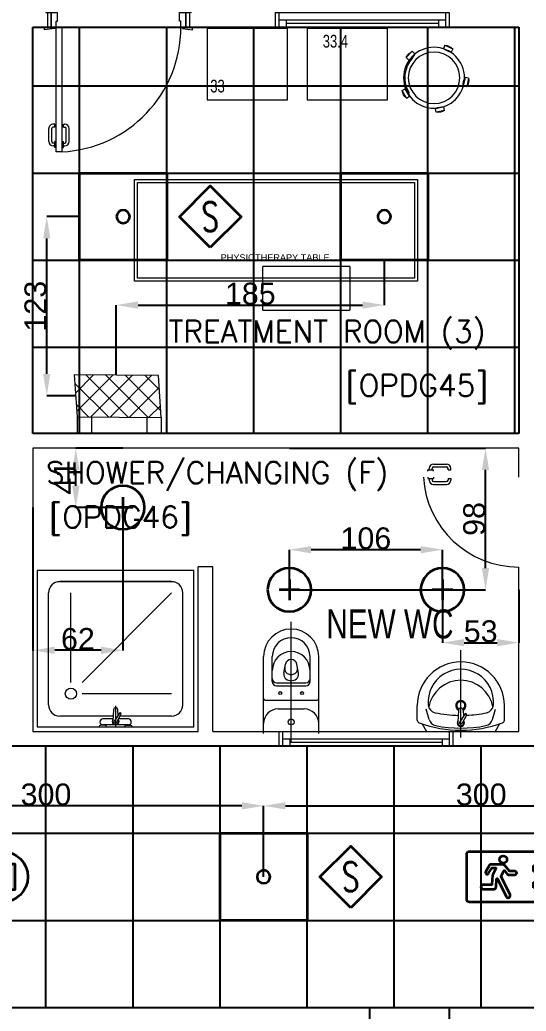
# Model space of a CAD drawing. Header units: inches. Extents: x -12418 to 57169, y -29325 to 19878.
# Drawn here: x 33637 to 37128, y -2773 to 4056 of the extents above; entities that cross this region are included whole.
import ezdxf
from ezdxf.enums import TextEntityAlignment as Align

# ---------------------------------------------------------------- set-up
doc = ezdxf.new("R2010")
doc.units = ezdxf.units.IN
doc.header["$LTSCALE"] = 25
doc.header["$MEASUREMENT"] = 0
doc.header["$PDMODE"] = 3
doc.layers.get('0').update_dxf_attribs({"color": 8})
doc.layers.get('Defpoints').update_dxf_attribs({"color": 8})
for name, color, linetype, lineweight in [('00-Ground Floor$0$72_EGR_BASE_TEXT', 252, 'Continuous', 5), ('00-Ground Floor$0$72_EGR_EQP_TAG', 142, 'Continuous', 5), ('00-Ground Floor$0$Aluminum', 251, 'Continuous', 5), ('00-Ground Floor$0$C-HYDR-CTCH', 251, 'Continuous', 5), ('00-Ground Floor$0$Hatch', 254, 'Continuous', 5), ('00-Ground Floor$0$LOADING', 253, 'Continuous', 5), ('00-Ground Floor$0$SANIT', 250, 'Continuous', 5), ('00-Ground Floor$0$Walls', 251, 'Continuous', 5), ('00-Ground Floor$0$Wooden Joinery', 251, 'Continuous', 5), ('E-DIM', 6, 'Continuous', 18), ('E-LITE-CIRC-NUMB', 6, 'Continuous', 25), ('E-LITE-CLNG', 150, 'Continuous', 35), ('E-LITE-CLNG @ 100', 150, 'Continuous', 35), ('E-LITE-CTRL', 6, 'Continuous', 25), ('E-LITE-EXIT-CLNG @ 100', 3, 'Continuous', 35), ('E-LITE-EXIT-CTRL', 6, 'Continuous', 25), ('E-LITE-EXIT-IDEN', 6, 'Continuous', 25), ('F-ALRM-CLNG @ 100', 33, 'Continuous', 35), ('T-INTC-CLNG @ 100', 33, 'Continuous', 35), ('T-INTC-DEVC-NUMB', 2, 'Continuous', 25)]:
    doc.layers.add(name, color=color, linetype=linetype, lineweight=lineweight)
doc.layers.add('00-Ground Floor$0$False Ceiling', color=251, linetype='Continuous')
doc.styles.add('00-Ground Floor$0$list_ghTextstyle', font='romans.shx', dxfattribs={"height": 0.25})
doc.styles.add('00-Ground Floor$0$SIMPLEX', font='SIMPLEX.shx', dxfattribs={"height": 150})
doc.styles.add('00-Ground Floor$0$X3G_ENTITY_257CFD', font='swisscl.ttf', dxfattribs={"height": 200})
doc.styles.add('00-Ground Floor$0$X3G_ENTITY_2587F5', font='swisscl.ttf', dxfattribs={"height": 200})
doc.styles.add('DC_Simplex', font='SIMPLEX.shx', dxfattribs={"width": 0.7})
doc.styles.get("Standard").update_dxf_attribs({"font": 'arial.ttf'})
doc.dimstyles.get("Standard").update_dxf_attribs({"dimtxt": 150, "dimasz": 150, "dimexe": 0.18, "dimexo": 0.0625, "dimgap": 1, "dimtad": 1, "dimdec": 0, "dimlfac": 0.1, "dimzin": 0, "dimdsep": 46, "dimtxsty": 'Standard', "dimcen": 0.09, "dimclrd": 256, "dimclrt": 7, "dimadec": 0, "dimazin": 0, "dimtfac": 1, "dimtdec": 0, "dimtofl": 0, "dimtmove": 0, "dimatfit": 3, "dimfxl": 1, "dimtolj": 1, "dimtzin": 0, "dimarcsym": 0})

# ---------------------------------------------------------------- blocks, each defined once
blk = doc.blocks.new('00-Ground Floor$0$A$C72370EFE')
at = {"layer": '00-Ground Floor$0$Wooden Joinery'}
for p, q in [((-0.01, -0.04), (-0.02, -0.04)), ((-0.01, -0.06), (-0.02, -0.06)), ((-0.01, -0.03), (-0.01, -0.07)), ((0, -0.03), (-0.01, -0.03)), ((0.04, -0.03), (0.05, -0.03)), ((0.05, -0.03), (0.05, -0.07)), ((0.05, -0.04), (0.06, -0.04)), ((0.05, -0.06), (0.06, -0.06)), ((-0.05, -0.07), (-0.05, -0.16)), ((-0.03, -0.07), (-0.03, -0.16)), ((0, -0.07), (-0.01, -0.07)), ((0.04, -0.07), (0.05, -0.07)), ((0.07, -0.07), (0.07, -0.16)), ((0.09, -0.07), (0.09, -0.16)), ((-0.01, -0.17), (-0.02, -0.17)), ((-0.01, -0.19), (-0.02, -0.19)), ((-0.01, -0.17), (-0.01, -0.19)), ((0.05, -0.17), (0.06, -0.17)), ((0.05, -0.17), (0.05, -0.19)), ((0.05, -0.19), (0.06, -0.19))]:
    blk.add_line(p, q, dxfattribs=at)
for centre, radius, start, end in [((-0.02, -0.07), 0.03, 90, 180), ((-0.02, -0.07), 0.01, 90, 180), ((0.06, -0.07), 0.03, 0, 90), ((0.06, -0.07), 0.01, 0, 90), ((-0.02, -0.16), 0.03, 180, 270), ((-0.02, -0.16), 0.01, 180, 270), ((0.06, -0.16), 0.01, 270, 0), ((0.06, -0.16), 0.03, 270, 0)]:
    blk.add_arc(centre, radius, start, end, dxfattribs=at)
blk = doc.blocks.new('00-Ground Floor$0$A$C5DAD61B4')
at = {"layer": '00-Ground Floor$0$Wooden Joinery'}
for points in [[(80, 959.1), (80, 969.1), (10, 979.1), (10, 959.1)], [(940, 959.1), (940, 969.1), (1010, 979.1), (1010, 959.1)], [(70, 859.1), (70, 849.1), (0, 839.1), (0, 859.1)], [(120, 859.1), (120, 0), (80, 0), (80, 859.1)], [(950, 859.1), (950, 849.1), (1020, 839.1), (1020, 859.1)]]:
    blk.add_lwpolyline(points, close=True, dxfattribs=at)
for points in [[(45, 859.1), (45, 959.1), (20, 959.1), (20, 859.1), (45, 859.1)], [(45, 859.1), (80, 859.1), (80, 899.1), (90, 899.1), (90, 959.1), (45, 959.1), (45, 859.1)], [(975, 859.1), (940, 859.1), (940, 899.1), (930, 899.1), (930, 959.1), (975, 959.1), (975, 859.1)], [(975, 859.1), (975, 959.1), (1000, 959.1), (1000, 859.1), (975, 859.1)]]:
    blk.add_lwpolyline(points, dxfattribs=at)
blk.add_arc((80, 859.1), 860, 272.66603, 0, dxfattribs=at)
at = {"layer": '00-Ground Floor$0$Wooden Joinery', "xscale": 999.9999999998854, "yscale": 999.9999999998854, "zscale": 999.9999999998854, "rotation": 180}
blk.add_blockref('00-Ground Floor$0$A$C72370EFE', (120, 0), dxfattribs=at)
blk = doc.blocks.new('00-Ground Floor$0$SHOWER TRAY 80x80')
at = {"layer": '00-Ground Floor$0$SANIT'}
for p, q in [((0, 0), (0, 0.8)), ((0.8, 0.8), (0, 0.8)), ((0.8, 0), (0.8, 0.8)), ((0.1143, 0.7429), (0.6857, 0.7429)), ((0.0571, 0.4124), (0.0571, 0.6857)), ((0.7429, 0.1143), (0.7429, 0.6857)), ((0.2286, 0.6286), (0.6857, 0.6286)), ((0.1714, 0.1143), (0.1714, 0.5714)), ((0.2286, 0.5714), (0.6857, 0.1143)), ((0.01, 0.455), (0.01, 0.475)), ((0.0163, 0.475), (0.01, 0.475)), ((0.0125, 0.335), (0.0125, 0.465)), ((0.0425, 0.4133), (0.0425, 0.465)), ((0.0125, 0.455), (0.01, 0.455)), ((0.0895, 0.4105), (0.0316, 0.4139)), ((0.0715, 0.3808), (0.0334, 0.4058)), ((0.11, 0.4), (0, 0.4)), ((0.0667, 0.3728), (0.0271, 0.3939)), ((0.0407, 0.3866), (0.0316, 0.3861)), ((0.0425, 0.335), (0.0425, 0.3857)), ((0.0571, 0.1143), (0.0571, 0.3779)), ((0.0608, 0.3878), (0.0895, 0.3895)), ((0.01, 0.345), (0.01, 0.325)), ((0.0125, 0.345), (0.01, 0.345)), ((0.0163, 0.325), (0.01, 0.325)), ((0.1143, 0.0571), (0.6857, 0.0571)), ((0, 0), (0.8, 0))]:
    blk.add_line(p, q, dxfattribs=at)
blk.add_circle((0.1714, 0.6286), 0.0286, dxfattribs=at)
for centre, radius, start, end in [((0.1143, 0.6857), 0.0571, 90, 180), ((0.6857, 0.6857), 0.0571, 360, 90), ((0, 0.475), 0.01, 0, 90), ((0.0275, 0.465), 0.015, 0, 180), ((0, 0.455), 0.01, 270, 0), ((0.03, 0.4), 0.0175, 49.632, 309.2526), ((0.03, 0.4), 0.014, 83.2671, 276.7329), ((0.03, 0.4), 0.00676, 54.0423, 244.5873), ((0.0895, 0.4), 0.0105, 270, 90), ((0, 0.345), 0.01, 0, 90), ((0.0691, 0.3768), 0.00467, 239.3148, 59.3148), ((0, 0.325), 0.01, 270, 0), ((0.0275, 0.335), 0.015, 180, 0), ((0.1143, 0.1143), 0.0571, 180, 270), ((0.6857, 0.1143), 0.0571, 270, 360)]:
    blk.add_arc(centre, radius, start, end, dxfattribs=at)
blk = doc.blocks.new('00-Ground Floor$0$stool')
at = {"layer": '00-Ground Floor$0$LOADING', "extrusion": (-2.75759e-10, 1.16581e-09, -1)}
for p, q in [((-948878.2, -390238.5, 0), (-948919.5, -390282, 0)), ((-948860.1, -390255.8, 0), (-948901.4, -390299.3, 0)), ((-948860.1, -390255.8, 0), (-948878.2, -390238.5, 0)), ((-948652.5, -390196.8, 0), (-948663.4, -390219.3, 0)), ((-948663.4, -390219.3, 0), (-948609.4, -390245.4, 0)), ((-948652.5, -390196.8, 0), (-948598.5, -390222.9, 0)), ((-948598.5, -390222.9, 0), (-948609.4, -390245.4, 0)), ((-948901.4, -390299.3, 0), (-948919.5, -390282, 0)), ((-948873.9, -390285, 0), (-948881.2, -390278.1, 0)), ((-948513.8, -390419.2, 0), (-948526.3, -390477.8, 0)), ((-948489.4, -390424.4, 0), (-948513.8, -390419.2, 0)), ((-948489.4, -390424.4, 0), (-948501.9, -390483.1, 0)), ((-948948.3, -390509.7, 0), (-948926.6, -390497.2, 0)), ((-948918.5, -390561.7, 0), (-948948.3, -390509.7, 0)), ((-948896.8, -390549.3, 0), (-948926.6, -390497.2, 0)), ((-948900.1, -390523.6, 0), (-948908.7, -390528.7, 0)), ((-948501.9, -390483.1, 0), (-948526.3, -390477.8, 0)), ((-948918.5, -390561.7, 0), (-948896.8, -390549.3, 0)), ((-948659.8, -390622.4, 0), (-948718.7, -390634, 0)), ((-948713.9, -390658.5, 0), (-948718.7, -390634, 0)), ((-948655, -390646.9, 0), (-948713.9, -390658.5, 0)), ((-948655, -390646.9, 0), (-948659.8, -390622.4, 0))]:
    blk.add_line(p, q, dxfattribs=at)
for radius in [210, 177.5]:
    blk.add_circle((948728, -390421.7, 0), radius, dxfattribs=at)
for centre, radius, start, end in [((948835.4, -390320.6, 0), 92.5, 24.62247, 62.47176), ((948944.1, -390217.2, 0), 92.5, 204.62247, 242.47176), ((948598.3, -390153.6, 0), 92.5, 276.85667, 314.70596), ((948663.6, -390288.6, 0), 92.5, 96.85667, 134.70596), ((948728, -390421.7, 0), 200, 329.38499, 43.14701), ((948434.5, -390466.8, 0), 92.5, 353.12324, 30.97253), ((948581.2, -390435.5, 0), 92.5, 173.12324, 210.97253), ((948857.4, -390492.2, 0), 92.5, 311.29342, 349.14271), ((948987.6, -390566.7, 0), 92.5, 131.29342, 169.14271), ((948672.4, -390714, 0), 92.5, 59.96879, 97.81808), ((948701.3, -390566.9, 0), 92.5, 239.96879, 277.81808)]:
    blk.add_arc(centre, radius, start, end, dxfattribs=at)
blk = doc.blocks.new('00-Ground Floor$0$H.A.2.3_Second Floor Plan$0$A$C64EB3589')
for p, q in [((-1106.9, 923.8, -10), (-506.9, 923.8, -10)), ((-1106.9, 923.8, -10), (-1106.9, 623.8, -10)), ((-506.9, 623.8, -10), (-506.9, 923.8, -10)), ((-506.9, 623.8, -10), (-1106.9, 623.8, -10))]:
    blk.add_line(p, q)
at = {"elevation": -10}
for points in [[(-1990.9, 23.8), (-40.9, 23.8), (-40.9, 723.8), (-1990.9, 723.8)], [(-1990.9, 23.8), (-40.9, 23.8), (-40.9, 723.8), (-1990.9, 723.8)], [(-1990.9, 23.8), (-40.9, 23.8), (-40.9, 723.8), (-1990.9, 723.8)], [(-1990.9, 23.8), (-40.9, 23.8), (-40.9, 723.8), (-1990.9, 723.8)], [(-1970.9, 43.8), (-60.9, 43.8), (-60.9, 703.8), (-1970.9, 703.8)], [(-1970.9, 43.8), (-60.9, 43.8), (-60.9, 703.8), (-1970.9, 703.8)], [(-1970.9, 43.8), (-60.9, 43.8), (-60.9, 703.8), (-1970.9, 703.8)], [(-1970.9, 43.8), (-60.9, 43.8), (-60.9, 703.8), (-1970.9, 703.8)]]:
    blk.add_lwpolyline(points, close=True, dxfattribs=at)
blk = doc.blocks.new('00-Ground Floor$0$ELECTROTHERAPY UNIT')
at = {"layer": '00-Ground Floor$0$LOADING', "elevation": 0}
blk.add_lwpolyline([(-952367.9, -379387.9), (-952921.6, -379387.9), (-952921.6, -379879.1), (-952367.9, -379879.1)], close=True, dxfattribs=at)
blk = doc.blocks.new('00-Ground Floor$0$VACUUM THERAPY')
at = {"layer": '00-Ground Floor$0$LOADING', "elevation": 0}
blk.add_lwpolyline([(-947952.4, -377824.1), (-947398.7, -377824.1), (-947398.7, -377332.9), (-947952.4, -377332.9)], close=True, dxfattribs=at)
blk = doc.blocks.new('00-Ground Floor$0$A$C37be4daf')
at = {"layer": '00-Ground Floor$0$Aluminum'}
for p, q in [((1416, 598.2), (216, 598.2)), ((241, 498.2), (241, 598.2)), ((1391, 548.2), (241, 548.2)), ((291, 548.2), (291, 598.2)), ((291, 573.2), (1341, 573.2)), ((1341, 548.2), (1341, 598.2)), ((1391, 498.2), (1391, 598.2)), ((1416, 498.2), (216, 498.2))]:
    blk.add_line(p, q, dxfattribs=at)
at = {"layer": '00-Ground Floor$0$Walls'}
for p, q in [((216, 498.2), (216, 598.2)), ((1416, 498.2), (1416, 598.2))]:
    blk.add_line(p, q, dxfattribs=at)
blk = doc.blocks.new('00-Ground Floor$0$A$Ce9e1c4c3')
at = {"layer": '00-Ground Floor$0$False Ceiling', "color": 254}
for p, q in [((-66272.1, 4005.7, 0), (-62922.1, 4005.7, 0)), ((-66272.1, 1205.7, 0), (-66272.1, 4005.7, 0)), ((-62922.1, 4005.7, 0), (-62922.1, 1205.7, 0)), ((-62922.1, 1205.7, 0), (-66272.1, 1205.7, 0)), ((-63950.5, -12867.4, 0), (-63950.5, -2747.4, 0)), ((-63950.5, -2747.4, 0), (-62150.5, -2747.4, 0))]:
    blk.add_line(p, q, dxfattribs=at)
at = {"layer": '00-Ground Floor$0$False Ceiling', "color": 254, "linetype": 'Continuous'}
for p, q in [((-65950, 1205.7), (-65950, 4005.7)), ((-65350, 1205.7), (-65350, 4005.7)), ((-64750, 1205.7), (-64750, 4005.7)), ((-64150, 1205.7), (-64150, 4005.7)), ((-63550, 1205.7), (-63550, 4005.7)), ((-62950, 1205.7), (-62950, 4005.7)), ((-66272.1, 3600), (-62922.1, 3600)), ((-66272.1, 3000), (-62922.1, 3000)), ((-66272.1, 2400), (-62922.1, 2400)), ((-66272.1, 1800), (-62922.1, 1800)), ((-51182.1, -947.4, 0), (-87736.7, -947.4, 0)), ((-66182.1, -2747.4), (-66182.1, -947.4)), ((-65582.1, -2747.4), (-65582.1, -947.4)), ((-64982.1, -2747.4), (-64982.1, -947.4)), ((-64382.1, -2747.4), (-64382.1, -947.4)), ((-63782.1, -2747.4), (-63782.1, -947.4)), ((-63182.1, -2747.4), (-63182.1, -947.4)), ((-87736.7, -1547.4), (-51182.1, -1547.4)), ((-87736.7, -2147.4), (-51182.1, -2147.4)), ((-87736.7, -2747.4, 0), (-51182.1, -2747.4, 0)), ((-63400, -12867.4), (-63400, -2747.4))]:
    blk.add_line(p, q, dxfattribs=at)
blk = doc.blocks.new('00-Ground Floor')
at = {"layer": '00-Ground Floor$0$Hatch'}
h = blk.add_hatch(dxfattribs=at)
h.set_pattern_fill('ANSI37', color=256, scale=30)
h.set_pattern_definition([(45, (-1981.42, -13099.68), (-67.35192, 67.35192), []), (135, (-1981.42, -13099.68), (-67.35192, -67.35192), [])])
h.paths.add_polyline_path([(48971.2, 8818.2), (48367.3, 8810.1), (48371.2, 8521.7), (48975.1, 8529.8)])
h.paths.add_polyline_path([(41810.5, 8810.5), (41227, 8805), (41207, 8513.7), (41790.5, 8519.1)])
h.paths.add_polyline_path([(27433.5, 8803.1), (26834.4, 8799), (26828.7, 8506), (27427.8, 8510)])
h.paths.add_polyline_path([(34618.7, 8805.3), (34017.5, 8797.8), (34009.3, 8512.1), (34610.5, 8519.6)])
h.paths.add_polyline_path([(20214.3, 8812.4), (19607.8, 8790.5), (19622.4, 8498), (20228.8, 8519.8)])
h.paths.add_polyline_path([(13477.7, 8802), (12255.7, 8825.9), (12249.3, 8529.8), (13471.3, 8505.8)])
h.paths.add_polyline_path([(13491.8, 1601.9), (12276.8, 1586.2), (12263.3, 1293.7), (13478.3, 1309.4)])
h.paths.add_polyline_path([(13465.7, -5591.3), (12262.6, -5607.3), (12256.9, -5900.3), (13460, -5884.3)])
h.paths.add_polyline_path([(13484.2, -12790), (12287.5, -12801.4), (12290.4, -13095.9), (13487, -13084.4)])
h.paths.add_polyline_path([(5849.2, -12787.9), (5245.6, -12791.6), (5256.3, -13077.1), (5859.8, -13073.4)])
h.paths.add_polyline_path([(5833.8, -5589.9), (5236.9, -5588.3), (5236.8, -5889.5), (5833.6, -5891)])
h.paths.add_polyline_path([(5843.6, 1599.7), (5224.3, 1600.9), (5213.7, 1298), (5833, 1296.7)])
h.paths.add_polyline_path([(5820.3, 8779.1), (5219.7, 8793.5), (5216, 8503.9), (5816.7, 8489.4)])
h.paths.add_polyline_path([(-1378.8, 8777.2), (-1981.4, 8799.9), (-1979.5, 8511.6), (-1376.9, 8488.9)])
h.paths.add_polyline_path([(-1371.1, -5601.1), (-1973.1, -5608.1), (-1969.7, -5899.7), (-1367.7, -5892.7)])
h.paths.add_polyline_path([(-1353.5, -12795.7), (-1951.9, -12796.7), (-1947.1, -13097.4), (-1348.7, -13096.4)])
h.paths.add_polyline_path([(20233.2, -12782.5), (19627.5, -12795.4), (19633.2, -13096.6), (20238.9, -13083.7)])
h.paths.add_polyline_path([(20226.6, -5590), (19632.3, -5607.6), (19634.4, -5904.1), (20228.7, -5886.6)])
h.paths.add_polyline_path([(20217.9, 1618), (19619, 1610.4), (19623, 1310.2), (20221.9, 1317.9)])
h.paths.add_polyline_path([(27418.3, 1602.8), (26816.3, 1607.5), (26820.6, 1315.3), (27422.5, 1310.7)])
h.paths.add_polyline_path([(27422, -5579.9), (26818.1, -5597.5), (26831.6, -5897.5), (27431.7, -5876.5)])
h.paths.add_polyline_path([(27438.1, -12795.9), (26834.3, -12789.3), (26831.9, -13075), (27435.7, -13081.6)])
h.paths.add_polyline_path([(34636.6, -12785.4), (34039.3, -12800), (34048.3, -13099.7), (34645.6, -13085.1)])
h.paths.add_polyline_path([(34629.3, -5597.1), (34028, -5595.2), (34029.2, -5892.4), (34630.4, -5894.3)])
h.paths.add_polyline_path([(34592.8, 1606.7), (34012, 1611.4), (34031.7, 1321.6), (34612.5, 1316.9)])
h.paths.add_polyline_path([(41796.2, 1606), (41198.6, 1619.8), (41200.6, 1327.8), (41798.2, 1314.1)])
h.paths.add_polyline_path([(41797.2, -5592.6), (41228.8, -5600.2), (41230.6, -5894.3), (41799, -5886.7)])
h.paths.add_polyline_path([(41834.3, -12789.7), (41229, -12792.4), (41230.4, -13096.9), (41835.6, -13094.3)])
h.paths.add_polyline_path([(49008.5, -12790.2), (48420.5, -12774.1), (48407.3, -13081.4), (48995.3, -13097.4)])
h.paths.add_polyline_path([(48992.7, -5590.8), (48389.5, -5589.7), (48387.5, -5886.2), (48990.7, -5887.3)])
at = {"layer": '00-Ground Floor$0$Aluminum'}
for p, q in [((36459.1, 955.7, 0), (36459.1, 965.7, 0)), ((36479.1, 955.7, 0), (36479.1, 965.7, 0)), ((36489.1, 995.7, 0), (36579.1, 995.7, 0)), ((36489.1, 975.7, 0), (36579.1, 975.7, 0)), ((36589.1, 955.7, 0), (36589.1, 965.7, 0)), ((36609.1, 955.7, 0), (36609.1, 965.7, 0)), ((36449.1, 955.7, 0), (36489.1, 955.7, 0)), ((36449.1, 945.7, 0), (36449.1, 955.7, 0)), ((36449.1, 905.7, 0), (36449.1, 895.7, 0)), ((36449.1, 895.7, 0), (36489.1, 895.7, 0)), ((36459.1, 895.7, 0), (36459.1, 885.7, 0)), ((36479.1, 895.7, 0), (36479.1, 885.7, 0)), ((36489.1, 945.7, 0), (36489.1, 955.7, 0)), ((36489.1, 905.7, 0), (36489.1, 895.7, 0)), ((36589.1, 955.7, 0), (36609.1, 955.7, 0)), ((36589.1, 895.7, 0), (36589.1, 885.7, 0)), ((36589.1, 895.7, 0), (36609.1, 895.7, 0)), ((36609.1, 895.7, 0), (36609.1, 885.7, 0)), ((36489.1, 875.7, 0), (36579.1, 875.7, 0)), ((36489.1, 855.7, 0), (36579.1, 855.7, 0))]:
    blk.add_line(p, q, dxfattribs=at)
at = {"layer": '00-Ground Floor$0$Aluminum', "color": 61, "true_color": 0xedee99}
for centre, radius, start, end in [((36489.1, 965.7, 0), 30, 90, 180), ((36489.1, 965.7, 0), 10, 90, 180), ((36579.1, 965.7, 0), 30, 0, 90), ((36579.1, 965.7, 0), 10, 0, 90), ((37077.9, 945.7, 0), 660, 183.4748, 270), ((36489.1, 885.7, 0), 30, 180, 270), ((36489.1, 885.7, 0), 10, 180, 270), ((36579.1, 885.7, 0), 10, 270, 0), ((36579.1, 885.7, 0), 30, 270, 0)]:
    blk.add_arc(centre, radius, start, end, dxfattribs=at)
at = {"layer": '00-Ground Floor$0$C-HYDR-CTCH', "flags": 128}
blk.add_lwpolyline([(34012, 1611.4), (34031.7, 1321.6), (34612.5, 1316.9), (34592.8, 1606.7), (34012, 1611.4)], dxfattribs=at)
at = {"layer": '00-Ground Floor$0$SANIT'}
for p, q in [((33757.9, 262.6, 0), (33757.9, -817.4, 0)), ((34837.9, 262.6, 0), (33757.9, 262.6, 0)), ((34837.9, -817.4, 0), (34837.9, 262.6, 0)), ((34683.6, 185.4, 0), (33912.2, 185.4, 0)), ((33835.1, -663.1, 0), (33835.1, 108.3, 0)), ((33989.4, -508.9, 0), (33989.4, 108.3, 0)), ((34066.5, -508.9, 0), (34683.6, 108.3, 0)), ((34760.8, -663.1, 0), (34760.8, 108.3, 0)), ((35507.9, -920.9, 0), (35507.9, -90.9, 0)), ((35317.9, -860.9, 0), (35317.9, -330.9, 0)), ((35377.9, -501.9, 0), (35377.9, -330.9, 0)), ((35637.9, -501.9, 0), (35637.9, -330.9, 0)), ((35697.9, -860.9, 0), (35697.9, -330.9, 0)), ((36677.4, -887.4, 0), (36677.4, -287.4, 0)), ((35456.9, -445.4, 0), (35468.5, -382.8, 0)), ((35558.9, -445.4, 0), (35547.2, -382.8, 0)), ((35407.9, -511.9, 0), (35607.9, -511.9, 0)), ((35407.9, -531.9, 0), (35607.9, -531.9, 0)), ((34683.6, -586, 0), (34066.5, -586, 0)), ((36440.8, -608, 0), (36440.8, -608, 0)), ((34297.9, -668.9, 0), (34297.9, -817.4, 0)), ((35327.9, -631.9, 0), (35687.9, -631.9, 0)), ((36377.4, -768.5, 0), (36377.4, -667.4, 0)), ((36977.4, -768.5, 0), (36977.4, -667.4, 0)), ((34281.2, -740.3, 0), (33912.2, -740.3, 0)), ((34283.8, -696.6, 0), (34279.2, -774.7, 0)), ((34323.9, -720.9, 0), (34290.1, -772.3, 0)), ((34334.7, -727.3, 0), (34306.2, -780.8, 0)), ((34314.4, -735.3, 0), (34312.1, -696.6, 0)), ((34683.6, -740.3, 0), (34327.8, -740.3, 0)), ((35417.9, -690.9, 0), (35597.9, -690.9, 0)), ((36458.9, -763.3, 0), (36439, -693.7, 0)), ((36662.4, -700.1, 0), (36657.5, -783.4, 0)), ((36704.8, -726.5, 0), (36669.5, -780.1, 0)), ((36716.3, -733.3, 0), (36686.1, -789.9, 0)), ((36692.4, -700.1, 0), (36694.8, -741.7, 0)), ((36895.8, -763.3, 0), (36915.7, -693.7, 0)), ((34837.9, -817.4, 0), (33757.9, -817.4, 0)), ((34196.7, -795.4, 0), (34196.7, -803.9, 0)), ((34223.7, -803.9, 0), (34196.7, -803.9, 0)), ((34280, -760.1, 0), (34210.2, -760.1, 0)), ((34385.7, -800.6, 0), (34210.2, -800.6, 0)), ((34223.7, -800.6, 0), (34223.7, -803.9, 0)), ((34316, -762.4, 0), (34316.7, -774.7, 0)), ((34385.7, -760.1, 0), (34317.2, -760.1, 0)), ((34372.2, -800.6, 0), (34372.2, -803.9, 0)), ((34372.2, -803.9, 0), (34399.2, -803.9, 0)), ((34399.2, -795.4, 0), (34399.2, -803.9, 0)), ((36411.5, -794.6, 0), (36441.6, -847.4, 0)), ((36696.5, -770.4, 0), (36697.2, -783.4, 0)), ((36943.2, -794.6, 0), (36913.2, -847.4, 0)), ((36441.6, -847.4, 0), (36913.2, -847.4, 0))]:
    blk.add_line(p, q, dxfattribs=at)
for centre, radius in [((33989.4, -586, 0), 38.6), ((35432.6, -581.9, 0), 10), ((35583.1, -581.9, 0), 10), ((35507.9, -780.9, 0), 20)]:
    blk.add_circle(centre, radius, dxfattribs=at)
for centre, radius, start, end in [((33912.2, 108.3, 0), 77.1, 90, 180), ((34683.6, 108.3, 0), 77.1, 0, 90), ((35507.9, -330.9, 0), 190, 0, 180), ((35507.9, -330.9, 0), 130, 0, 180), ((35507.9, -426.3, 0), 130, 0, 180), ((35503.5, -413.8, 0), 40, 169.42885, 256.41759), ((35507.9, -390.2, 0), 40, 10.57115, 169.42885), ((35512.3, -413.8, 0), 40, 283.58241, 10.57115), ((36677.4, -667.4, 0), 300, 0, 180), ((35496.2, -452.7, 0), 40, 169.42885, 231.52497), ((35507.9, -395.5, 0), 58.8, 256.41759, 283.58241), ((35519.5, -452.7, 0), 40, 308.47503, 10.57115), ((36677.4, -643.5, 0), 225.2, 354.81422, 185.18579), ((35407.9, -481.9, 0), 30, 180, 270), ((35407.9, -501.9, 0), 30, 180, 270), ((35507.9, -438, 0), 58.8, 231.52497, 308.47503), ((35607.9, -481.9, 0), 30, 270, 0), ((35607.9, -501.9, 0), 30, 270, 0), ((36677.4, -719.2, 0), 225.2, 10.60973, 169.39027), ((33912.2, -663.1, 0), 77.1, 180, 270), ((34297.9, -696.6, 0), 14.2, 0, 180), ((34683.6, -663.1, 0), 77.1, 270, 0), ((35327.9, -621.9, 0), 10, 180, 270), ((35687.9, -621.9, 0), 10, 270, 0), ((36512.8, -658.5, 0), 60, 185.18579, 257.91174), ((36677.4, -667.4, 0), 35, 295.31059, 244.68941), ((36677.4, -667.4, 0), 27.5, 297.14957, 242.85043), ((36841.9, -658.5, 0), 60, 282.08826, 354.81422), ((34329.3, -724.1, 0), 6.3, 329.31481, 149.31481), ((35417.9, -790.9, 0), 100, 90, 180), ((35597.9, -790.9, 0), 100, 0, 90), ((36677.4, 109.8, 0), 845.7, 257.91174, 268.84284), ((36677.4, -700.1, 0), 15, 0, 180), ((36677.4, 109.8, 0), 845.7, 271.15602, 271.45144), ((36710.5, -729.9, 0), 6.66, 329.31481, 149.31481), ((36677.4, 109.8, 0), 845.7, 272.57255, 282.08826), ((34196.7, -817.4, 0), 13.5, 90, 180), ((34210.2, -780.3, 0), 20.3, 90, 270), ((34223.7, -817.4, 0), 13.5, 0, 90), ((34297.9, -776.9, 0), 23.6, 139.63201, 39.25255), ((34297.9, -776.9, 0), 18.9, 173.26708, 6.73292), ((34297.9, -776.9, 0), 9.13, 144.04228, 334.58733), ((34372.2, -817.4, 0), 13.5, 90, 180), ((34385.7, -780.3, 0), 20.3, 270, 90), ((34399.2, -817.4, 0), 13.5, 0, 90), ((36397.4, -768.5, 0), 20, 180, 250.17712), ((36677.4, 8.3, 0), 845.7, 250.17712, 289.82288), ((36516.6, -746.9, 0), 60, 195.92061, 258.19138), ((36677.4, 22.2, 0), 845.7, 258.19138, 281.80862), ((36677.4, -785.8, 0), 25, 139.63202, 39.25255), ((36677.4, -785.8, 0), 20, 173.31799, 6.73292), ((36677.4, -785.8, 0), 9.66, 144.04228, 334.58733), ((36838.1, -746.9, 0), 60, 281.80862, 344.07939), ((36957.4, -768.5, 0), 20, 289.82288, 0)]:
    blk.add_arc(centre, radius, start, end, dxfattribs=at)
at = {"layer": '00-Ground Floor$0$Walls'}
for p, q in [((33827.9, 4105.7, 0), (33827.9, 4005.7, 0)), ((34807.9, 4105.7, 0), (34807.9, 4005.7, 0)), ((33727.9, 4005.7, 0), (33827.9, 4005.7, 0)), ((33727.9, 4005.7, 0), (33727.9, 1205.7, 0)), ((34827.9, 4005.7, 0), (37077.9, 4005.7, 0)), ((37077.9, 4005.7, 0), (37077.9, 1205.7, 0)), ((34031.7, 1321.6), (34031.7, 1205.7)), ((34131.7, 1320.8), (34131.7, 1205.7)), ((34512.5, 1317.7), (34512.5, 1205.7)), ((34612.5, 1316.9), (34612.5, 1205.7)), ((33727.9, 1205.7, 0), (34031.7, 1205.7, 0)), ((34131.7, 1205.7, 0), (34512.5, 1205.7, 0)), ((34612.5, 1205.7, 0), (37077.9, 1205.7, 0)), ((37077.9, 1105.7, 0), (33727.9, 1105.7, 0)), ((33727.9, 1105.7, 0), (33727.9, -847.4, 0)), ((37077.9, 1105.7, 0), (33727.9, 1105.7, 0)), ((37077.9, 905.7, 0), (37077.9, 1105.7, 0)), ((37077.9, 905.7, 0), (37077.9, 1105.7, 0)), ((37077.9, 1005.7, 0), (37077.9, 1105.7, 0)), ((34967.9, 287.6, 0), (34867.9, 287.6, 0)), ((34867.9, -847.4, 0), (34867.9, 287.6, 0)), ((34967.9, -847.4, 0), (34967.9, 287.6, 0)), ((37077.9, -747.4, 0), (37077.9, 285.7, 0)), ((37077.9, -847.4, 0), (37077.9, -747.4, 0)), ((33727.9, -847.4, 0), (34867.9, -847.4, 0)), ((34967.9, -847.4, 0), (37077.9, -847.4, 0)), ((17732.9, -947.4, 0), (43417.9, -947.4, 0)), ((36049.5, -2747.4, 0), (31349.5, -2747.4, 0)), ((36049.5, -2747.4, 0), (36049.5, -12867.4, 0))]:
    blk.add_line(p, q, dxfattribs=at)
at = {"rotation": 180}
for p in [(36813.9, 4603.9, 0), (36838.9, -349.2, 0)]:
    blk.add_blockref('00-Ground Floor$0$A$C37be4daf', p, dxfattribs=at)
at = {"layer": '00-Ground Floor$0$False Ceiling', "color": 254}
blk.add_blockref('00-Ground Floor$0$A$Ce9e1c4c3', (100000, 0), dxfattribs=at)
at = {"layer": '00-Ground Floor$0$LOADING'}
for name, p in [('00-Ground Floor$0$ELECTROTHERAPY UNIT', (987849.9, 383384, 0)), ('00-Ground Floor$0$VACUUM THERAPY', (983570, 381329.1)), ('00-Ground Floor$0$stool', (985220.7, 394078.1))]:
    blk.add_blockref(name, p, dxfattribs=at)
at = {"layer": '00-Ground Floor$0$LOADING', "extrusion": (0, 0, -1), "zscale": -1, "rotation": 180}
blk.add_blockref('00-Ground Floor$0$H.A.2.3_Second Floor Plan$0$A$C64EB3589', (-36418.9, 2979.5, -10), dxfattribs=at)
at = {"layer": '00-Ground Floor$0$SANIT', "xscale": 1350.000000000878, "yscale": 1350.000000000878, "zscale": 1350.000000000878, "rotation": 90.00000000000001}
blk.add_blockref('00-Ground Floor$0$SHOWER TRAY 80x80', (34837.9, -817.4, 0), dxfattribs=at)
at = {"layer": '00-Ground Floor$0$Wooden Joinery'}
blk.add_blockref('00-Ground Floor$0$A$C5DAD61B4', (33807.9, 3146.6, 0), dxfattribs=at)
at = {"layer": '00-Ground Floor$0$72_EGR_BASE_TEXT', "style": '00-Ground Floor$0$X3G_ENTITY_2587F5'}
blk.add_text('NEW WC', height=200, dxfattribs=at).set_placement((35750.5, -205.6, 0))
at = {"layer": '00-Ground Floor$0$72_EGR_BASE_TEXT', "char_height": 150, "attachment_point": 2, "style": '00-Ground Floor$0$SIMPLEX'}
for s, insert in [('TREATMENT ROOM (3)', (35755.7, 1983.8, 0)), ('[OPDG45]', (36375.4, 1612.4, 0)), ('SHOWER/CHANGING (F)', (34997.3, 1011.2)), ('[OPDG46]', (34332.1, 705.3, 0))]:
    blk.add_mtext(s, dxfattribs=dict(at, insert=insert))
at = {"layer": '00-Ground Floor$0$72_EGR_EQP_TAG', "char_height": 87.47, "attachment_point": 2, "style": '00-Ground Floor$0$X3G_ENTITY_257CFD'}
for s, insert in [('33.4', (35812.9, 3952.1, 0)), ('33', (35000.3, 3643.1, 0))]:
    blk.add_mtext(s, dxfattribs=dict(at, insert=insert))
at = {"layer": '00-Ground Floor$0$LOADING', "color": 4, "insert": (35772.9, 2440.8), "char_height": 45, "width": 1758.975, "attachment_point": 3, "style": '00-Ground Floor$0$list_ghTextstyle'}
blk.add_mtext('{\\fArial|b0|i0|c0|p34;PHYSIOTHERAPY TABLE}', dxfattribs=at)
blk = doc.blocks.new('*U13')
blk.add_lwpolyline([(-300, 300), (-300, -300), (300, -300), (300, 300)], close=True)
blk.add_circle((0, 0), 45)
at = {"layer": 'E-LITE-CIRC-NUMB', "style": 'DC_Simplex', "width": 0.7, "flags": 8}
blk.add_attdef('CIRCUIT', text='', height=200, rotation=0, dxfattribs=at).set_placement((-473.9, 300), align=Align.RIGHT)
at = {"layer": 'E-LITE-CTRL', "style": 'DC_Simplex', "width": 0.7, "flags": 8}
blk.add_attdef('CONTROL', (1118.9, -935), '', height=200, rotation=360, dxfattribs=at)
blk = doc.blocks.new('*U17')
at = {"color": 9}
for p, q in [((0.603, -1.375), (0.603, -0.975)), ((0.603, -0.975), (2.447, -0.975)), ((2.447, -1.375), (0.603, -1.375)), ((0.603, -2.521), (0.603, -2.121)), ((0.603, -2.121), (2.447, -2.121)), ((2.447, -2.521), (0.603, -2.521))]:
    blk.add_line(p, q, dxfattribs=at)
blk.add_lwpolyline([(3.8, -3.5), (-3.8, -3.5, -0.414214), (-4, -3.3), (-4, -0.2, -0.414214), (-3.8, 0), (3.8, 0, -0.414214), (4, -0.2), (4, -3.3, -0.414214)], format="xyb", close=True)
blk.add_lwpolyline([(-2.489, -1.509), (-2.259, -1.15, -0.255575), (-2.236, -1.137), (-2.012, -1.137, -0.558794), (-1.989, -1.176), (-2.2, -1.596, 0.100171), (-2.213, -1.642), (-2.257, -2.278, -0.394397), (-2.283, -2.303), (-2.874, -2.303, 1), (-2.874, -2.598), (-2.108, -2.598, 0.394397), (-1.975, -2.473), (-1.936, -1.897, -0.766279), (-1.885, -1.887), (-1.278, -3.118, 1), (-1.014, -2.988), (-1.63, -1.738, -0.235619), (-1.63, -1.714), (-1.437, -1.332, -0.5506), (-1.392, -1.327), (-1.206, -1.567, 0.231482), (-1.111, -1.613), (-0.667, -1.613, 1), (-0.667, -1.372), (-1.039, -1.372, -0.231482), (-1.06, -1.362), (-1.345, -0.996, 0.231482), (-1.547, -0.897), (-2.316, -0.897, 0.255575), (-2.418, -0.952), (-2.691, -1.379, 1)], format="xyb", close=True, dxfattribs=at)
for points in [[(2.447, -0.975), (2.447, -0.738), (3.021, -1.175), (2.447, -1.612), (2.447, -1.375)], [(2.447, -2.121), (2.447, -1.884), (3.021, -2.321), (2.447, -2.758), (2.447, -2.521)]]:
    blk.add_lwpolyline(points, dxfattribs=at)
blk.add_circle((-1.481, -0.557), 0.257, dxfattribs=at)
at = {"layer": 'E-LITE-EXIT-CTRL', "style": 'DC_Simplex', "width": 0.7, "flags": 8}
blk.add_attdef('CONTROL', (4.5, -6), '', height=2, rotation=360, dxfattribs=at)
at = {"layer": 'E-LITE-EXIT-IDEN', "style": 'DC_Simplex', "width": 0.7, "flags": 8}
blk.add_attdef('TYPE', (4.5, 0.5), '', height=2, rotation=360, dxfattribs=at)
blk = doc.blocks.new('DC_LT-CL-Point')
for p, q in [((0, -0.711), (0, 0.711)), ((0.711, 0), (-0.711, 0))]:
    blk.add_line(p, q)
blk.add_circle((0, 0), 1.5)
at = {"layer": 'E-LITE-CIRC-NUMB', "style": 'DC_Simplex', "width": 0.7, "flags": 8}
blk.add_attdef('CIRCUIT', text='', height=2, rotation=360, dxfattribs=at).set_placement((-3.364, 1.5), align=Align.RIGHT)
at = {"layer": 'E-LITE-CTRL', "style": 'DC_Simplex', "width": 0.7, "flags": 8}
blk.add_attdef('CONTROL', (3.364, -3.498), '', height=2, rotation=360, dxfattribs=at)
blk = doc.blocks.new('*U58')
blk.add_lwpolyline([(-300, 300), (-300, -300), (300, -300), (300, 300)], close=True)
blk.add_circle((0, 0), 45)
at = {"layer": 'E-LITE-CIRC-NUMB', "style": 'DC_Simplex', "width": 0.7, "flags": 8}
blk.add_attdef('CIRCUIT', text='', height=200, rotation=0, dxfattribs=at).set_placement((-473.9, 300), align=Align.RIGHT)
at = {"layer": 'E-LITE-CTRL', "style": 'DC_Simplex', "width": 0.7, "flags": 8}
blk.add_attdef('CONTROL', (1118.9, -935), '', height=200, rotation=360, dxfattribs=at)
blk = doc.blocks.new('A$C5CF53093')
blk.add_lwpolyline([(0, -212.1), (-212.1, 0), (0, 212.1), (212.1, 0)], close=True)
blk = doc.blocks.new('*U206')
at = {"xscale": 0.01, "yscale": 0.01, "zscale": 0.01}
blk.add_blockref('A$C5CF53093', (0.007, -0.007), dxfattribs=at)
at = {"color": 6, "style": 'DC_Simplex', "width": 0.7, "flags": 8}
blk.add_attdef('TYPE', text='', height=2, rotation=360, dxfattribs=at).set_placement((0, 0), align=Align.MIDDLE_CENTER)
blk = doc.blocks.new('*U207')
at = {"xscale": 0.01, "yscale": 0.01, "zscale": 0.01}
blk.add_blockref('A$C5CF53093', (0.007, -0.007), dxfattribs=at)
at = {"color": 6, "style": 'DC_Simplex', "width": 0.7, "flags": 8}
blk.add_attdef('TYPE', text='', height=2, rotation=360, dxfattribs=at).set_placement((0, 0), align=Align.MIDDLE_CENTER)
blk = doc.blocks.new('DC_PA-CL-Speaker')
blk.add_hatch(color=256).paths.add_polyline_path([(-0.883, -0.87), (0.865, -0.87), (0.865, 0.878), (-0.883, 0.878)])
blk.add_lwpolyline([(-0.883, -0.87), (0.865, -0.87), (0.865, 0.878), (-0.883, 0.878)], close=True)
blk.add_circle((0, 0), 1.75)
at = {"layer": 'T-INTC-DEVC-NUMB', "style": 'DC_Simplex', "width": 0.7}
blk.add_attdef('DC_CONTROL', (3.364, 2.471), '', height=2, rotation=360, dxfattribs=at)
blk = doc.blocks.new('*D284')
at = {"layer": 'Defpoints', "color": 0, "transparency": 16777216}
for p in [(33823.1, 2700), (34050, 2700), (34021.8, 1466.5)]:
    blk.add_point(p, dxfattribs=at)
at = {"layer": 'E-DIM', "color": 0, "lineweight": -2, "transparency": 16777216}
for p, q in [((34049.9, 2700), (33822.9, 2700)), ((34021.8, 1466.5), (33822.9, 1466.5))]:
    blk.add_line(p, q, dxfattribs=at)
at = {"layer": 'E-DIM', "lineweight": -2, "transparency": 16777216}
blk.add_line((33823.1, 1616.5), (33823.1, 2550), dxfattribs=at)
at = {"layer": 'E-DIM', "transparency": 16777216}
for points in [[(33798.1, 2550), (33848.1, 2550), (33823.1, 2700)], [(33798.1, 1616.5), (33848.1, 1616.5), (33823.1, 1466.5)]]:
    blk.add_solid(points, dxfattribs=at)
at = {"layer": 'E-DIM', "color": 7, "transparency": 16777216, "insert": (33745.5, 2083.3), "char_height": 150, "attachment_point": 5, "rotation": 90}
blk.add_mtext('\\A1;123', dxfattribs=at)
blk = doc.blocks.new('*D285')
at = {"layer": 'Defpoints', "color": 0, "transparency": 16777216}
for p in [(36150, 2400), (36150, 2091), (34302.4, 1609.1)]:
    blk.add_point(p, dxfattribs=at)
at = {"layer": 'E-DIM', "color": 0, "lineweight": -2, "transparency": 16777216}
for p, q in [((36150, 2399.9), (36150, 2090.8)), ((34302.4, 1609.1), (34302.4, 2091.2))]:
    blk.add_line(p, q, dxfattribs=at)
at = {"layer": 'E-DIM', "lineweight": -2, "transparency": 16777216}
blk.add_line((34452.4, 2091), (36000, 2091), dxfattribs=at)
at = {"layer": 'E-DIM', "transparency": 16777216}
for points in [[(34452.4, 2116), (34452.4, 2066), (34302.4, 2091)], [(36000, 2116), (36000, 2066), (36150, 2091)]]:
    blk.add_solid(points, dxfattribs=at)
at = {"layer": 'E-DIM', "color": 7, "transparency": 16777216, "insert": (35226.2, 2168.6), "char_height": 150, "attachment_point": 5}
blk.add_mtext('\\A1;185', dxfattribs=at)
blk = doc.blocks.new('*D379')
at = {"layer": 'Defpoints', "color": 0, "transparency": 16777216}
for p in [(32317.9, -1358.7), (32317.9, -1847.4), (35317.9, -1847.4)]:
    blk.add_point(p, dxfattribs=at)
at = {"layer": 'E-DIM', "color": 0, "lineweight": -2, "transparency": 16777216}
for p, q in [((32317.9, -1847.4), (32317.9, -1358.5)), ((35317.9, -1847.4), (35317.9, -1358.5))]:
    blk.add_line(p, q, dxfattribs=at)
at = {"layer": 'E-DIM', "lineweight": -2, "transparency": 16777216}
blk.add_line((35167.9, -1358.7), (32467.9, -1358.7), dxfattribs=at)
at = {"layer": 'E-DIM', "transparency": 16777216}
for points in [[(32467.9, -1333.7), (32467.9, -1383.7), (32317.9, -1358.7)], [(35167.9, -1333.7), (35167.9, -1383.7), (35317.9, -1358.7)]]:
    blk.add_solid(points, dxfattribs=at)
at = {"layer": 'E-DIM', "color": 7, "transparency": 16777216, "insert": (33817.9, -1281.1), "char_height": 150, "attachment_point": 5}
blk.add_mtext('\\A1;300', dxfattribs=at)
blk = doc.blocks.new('*D380')
at = {"layer": 'Defpoints', "color": 0, "transparency": 16777216}
for p in [(38317.9, -1358.7), (35317.9, -1847.4), (38317.9, -1847.4)]:
    blk.add_point(p, dxfattribs=at)
at = {"layer": 'E-DIM', "color": 0, "lineweight": -2, "transparency": 16777216}
for p, q in [((35317.9, -1847.4), (35317.9, -1358.5)), ((38317.9, -1847.4), (38317.9, -1358.5))]:
    blk.add_line(p, q, dxfattribs=at)
at = {"layer": 'E-DIM', "lineweight": -2, "transparency": 16777216}
blk.add_line((35467.9, -1358.7), (38167.9, -1358.7), dxfattribs=at)
at = {"layer": 'E-DIM', "transparency": 16777216}
for points in [[(35467.9, -1333.7), (35467.9, -1383.7), (35317.9, -1358.7)], [(38167.9, -1333.7), (38167.9, -1383.7), (38317.9, -1358.7)]]:
    blk.add_solid(points, dxfattribs=at)
at = {"layer": 'E-DIM', "color": 7, "transparency": 16777216, "insert": (36817.9, -1281.1), "char_height": 150, "attachment_point": 5}
blk.add_mtext('\\A1;300', dxfattribs=at)
blk = doc.blocks.new('*D464')
at = {"layer": 'Defpoints', "color": 0, "transparency": 16777216}
for p in [(35495.4, 405.7), (35495.4, 129.1, 0), (36550.4, 129.1, 0)]:
    blk.add_point(p, dxfattribs=at)
at = {"layer": 'E-DIM', "color": 0, "lineweight": -2, "transparency": 16777216}
for p, q in [((35495.4, 129.2), (35495.4, 405.8)), ((36550.4, 129.2), (36550.4, 405.8))]:
    blk.add_line(p, q, dxfattribs=at)
at = {"layer": 'E-DIM', "lineweight": -2, "transparency": 16777216}
blk.add_line((36400.4, 405.7), (35645.4, 405.7), dxfattribs=at)
at = {"layer": 'E-DIM', "transparency": 16777216}
for points in [[(35645.4, 430.7), (35645.4, 380.7), (35495.4, 405.7)], [(36400.4, 430.7), (36400.4, 380.7), (36550.4, 405.7)]]:
    blk.add_solid(points, dxfattribs=at)
at = {"layer": 'E-DIM', "color": 7, "transparency": 16777216, "insert": (36022.9, 483.3), "char_height": 150, "attachment_point": 5}
blk.add_mtext('\\A1;106', dxfattribs=at)
blk = doc.blocks.new('*D465')
at = {"layer": 'Defpoints', "color": 0, "transparency": 16777216}
for p in [(34023.4, 1105.7), (34347.9, 1105.7, 0), (34347.9, 696.6, 0)]:
    blk.add_point(p, dxfattribs=at)
at = {"layer": 'E-DIM', "color": 0, "lineweight": -2, "transparency": 16777216}
for p, q in [((34347.9, 1105.7), (34023.2, 1105.7)), ((34347.9, 696.6), (34023.2, 696.6))]:
    blk.add_line(p, q, dxfattribs=at)
at = {"layer": 'E-DIM', "lineweight": -2, "transparency": 16777216}
blk.add_line((34023.4, 846.6), (34023.4, 955.7), dxfattribs=at)
at = {"layer": 'E-DIM', "transparency": 16777216}
for points in [[(33998.4, 955.7), (34048.4, 955.7), (34023.4, 1105.7)], [(33998.4, 846.6), (34048.4, 846.6), (34023.4, 696.6)]]:
    blk.add_solid(points, dxfattribs=at)
at = {"layer": 'E-DIM', "color": 7, "transparency": 16777216, "insert": (33947, 901.2), "char_height": 150, "attachment_point": 5, "rotation": 90}
blk.add_mtext('\\A1;41', dxfattribs=at)
blk = doc.blocks.new('*D466')
at = {"layer": 'Defpoints', "color": 0, "transparency": 16777216}
for p in [(33727.9, 696.6, 0), (34347.9, 696.6, 0), (33727.9, -287.4)]:
    blk.add_point(p, dxfattribs=at)
at = {"layer": 'E-DIM', "color": 0, "lineweight": -2, "transparency": 16777216}
for p, q in [((33727.9, 696.6), (33727.9, -287.6)), ((34347.9, 696.6), (34347.9, -287.6))]:
    blk.add_line(p, q, dxfattribs=at)
at = {"layer": 'E-DIM', "lineweight": -2, "transparency": 16777216}
blk.add_line((34197.9, -287.4), (33877.9, -287.4), dxfattribs=at)
at = {"layer": 'E-DIM', "transparency": 16777216}
for points in [[(33877.9, -262.4), (33877.9, -312.4), (33727.9, -287.4)], [(34197.9, -262.4), (34197.9, -312.4), (34347.9, -287.4)]]:
    blk.add_solid(points, dxfattribs=at)
at = {"layer": 'E-DIM', "color": 7, "transparency": 16777216, "insert": (34037.9, -209.8), "char_height": 150, "attachment_point": 5}
blk.add_mtext('\\A1;62', dxfattribs=at)
blk = doc.blocks.new('*D467')
at = {"layer": 'Defpoints', "color": 0, "transparency": 16777216}
for p in [(35495.4, 1105.7, 0), (36847.7, 1105.7), (35495.4, 129.1, 0)]:
    blk.add_point(p, dxfattribs=at)
at = {"layer": 'E-DIM', "color": 0, "lineweight": -2, "transparency": 16777216}
for p, q in [((35495.5, 1105.7), (36847.9, 1105.7)), ((35495.5, 129.1), (36847.9, 129.1))]:
    blk.add_line(p, q, dxfattribs=at)
at = {"layer": 'E-DIM', "lineweight": -2, "transparency": 16777216}
blk.add_line((36847.7, 279.1), (36847.7, 955.7), dxfattribs=at)
at = {"layer": 'E-DIM', "transparency": 16777216}
for points in [[(36822.7, 955.7), (36872.7, 955.7), (36847.7, 1105.7)], [(36822.7, 279.1), (36872.7, 279.1), (36847.7, 129.1)]]:
    blk.add_solid(points, dxfattribs=at)
at = {"layer": 'E-DIM', "color": 7, "transparency": 16777216, "insert": (36770.1, 617.4), "char_height": 150, "attachment_point": 5, "rotation": 90}
blk.add_mtext('\\A1;98', dxfattribs=at)
blk = doc.blocks.new('*D468')
at = {"layer": 'Defpoints', "color": 0, "transparency": 16777216}
for p in [(36550.4, 129.1, 0), (37077.9, 129.1, 0), (37077.9, -234.8)]:
    blk.add_point(p, dxfattribs=at)
at = {"layer": 'E-DIM', "color": 0, "lineweight": -2, "transparency": 16777216}
for p, q in [((36550.4, 129.1), (36550.4, -235)), ((37077.9, 129.1), (37077.9, -235))]:
    blk.add_line(p, q, dxfattribs=at)
at = {"layer": 'E-DIM', "lineweight": -2, "transparency": 16777216}
blk.add_line((36700.4, -234.8), (36927.9, -234.8), dxfattribs=at)
at = {"layer": 'E-DIM', "transparency": 16777216}
for points in [[(36700.4, -209.8), (36700.4, -259.8), (36550.4, -234.8)], [(36927.9, -209.8), (36927.9, -259.8), (37077.9, -234.8)]]:
    blk.add_solid(points, dxfattribs=at)
at = {"layer": 'E-DIM', "color": 7, "transparency": 16777216, "insert": (36814.2, -157.1), "char_height": 150, "attachment_point": 5}
blk.add_mtext('\\A1;53', dxfattribs=at)

msp = doc.modelspace()

# ---------------------------------------------------------------- block references
msp.add_blockref('00-Ground Floor', (0, 0))
at = {"layer": 'E-LITE-CLNG', "xscale": -1}
for name, p in [('*U13', (34350, 2700)), ('*U13', (36150, 2700)), ('*U58', (35317.9, -1847.4))]:
    msp.add_blockref(name, p, dxfattribs=at)
at = {"layer": 'E-LITE-CLNG @ 100', "xscale": -100, "yscale": 100, "zscale": 100, "rotation": 180}
for p in [(34347.9, 696.6, 0), (35495.4, 129.1, 0), (36550.4, 129.1, 0)]:
    msp.add_blockref('DC_LT-CL-Point', p, dxfattribs=at)
at = {"layer": 'E-LITE-EXIT-CLNG @ 100', "xscale": 100, "yscale": 100, "zscale": 100}
msp.add_blockref('*U17', (37117.9, -1672.4), dxfattribs=at)
at = {"layer": 'F-ALRM-CLNG @ 100', "xscale": 100, "yscale": 100, "zscale": 100}
for name, p in [('*U207', (34950, 2700)), ('*U206', (35917.9, -1847.4))]:
    msp.add_blockref(name, p, dxfattribs=at).add_auto_attribs({'TYPE': 'S'})
at = {"layer": 'T-INTC-CLNG @ 100', "xscale": 100, "yscale": 100, "zscale": 100}
msp.add_blockref('DC_PA-CL-Speaker', (33517.9, -1847.4), dxfattribs=at)

# ---------------------------------------------------------------- dimensions: what is measured, and where the dimension line sits
at = {"layer": 'E-DIM'}
for base, p1, p2, angle, picture, middle in [((33823.1, 2700), (34021.8, 1466.5), (34050, 2700), 90, '*D284', (33745.5, 2083.3)), ((34023.4, 1105.7), (34347.9, 696.6, 0), (34347.9, 1105.7, 0), 90, '*D465', (33947, 901.2)), ((36847.7, 1105.7), (35495.4, 129.1, 0), (35495.4, 1105.7, 0), 90, '*D467', (36770.1, 617.4)), ((32317.9, -1358.7), (35317.9, -1847.4), (32317.9, -1847.4), 0, '*D379', (33817.9, -1281.1)), ((38317.9, -1358.7), (35317.9, -1847.4), (38317.9, -1847.4), 180, '*D380', (36817.9, -1281.1))]:
    dim = msp.add_linear_dim(base=base, p1=p1, p2=p2, angle=angle, dimstyle='Standard', dxfattribs=at)
    dim.commit()
    dim.dimension.update_dxf_attribs({"geometry": picture, "text_midpoint": middle})
for base, p1, p2, picture, middle in [((36150, 2091), (34302.4, 1609.1), (36150, 2400), '*D285', (35226.2, 2168.6)), ((33727.9, -287.4), (34347.9, 696.6, 0), (33727.9, 696.6, 0), '*D466', (34037.9, -209.8)), ((35495.4287118, 405.669443), (36550.4287118, 129.1268525, -0.0000006), (35495.4287118, 129.1268525, -0.0000006), '*D464', (36022.9287118, 483.2553911)), ((37077.9, -234.8), (36550.4, 129.1, 0), (37077.9, 129.1, 0), '*D468', (36814.2, -157.1))]:
    dim = msp.add_linear_dim(base=base, p1=p1, p2=p2, dimstyle='Standard', dxfattribs=at)
    dim.commit()
    dim.dimension.update_dxf_attribs({"geometry": picture, "text_midpoint": middle})

doc.saveas('drawing.dxf')
